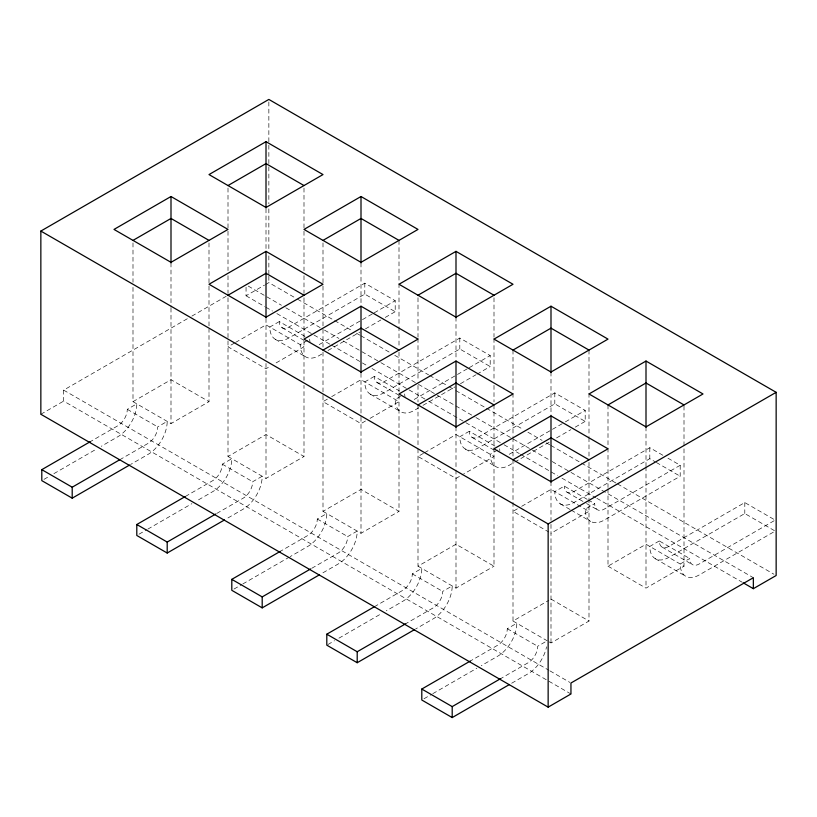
<?xml version="1.0" encoding="UTF-8"?>
<svg xmlns="http://www.w3.org/2000/svg" width="817" height="817" viewBox="0 0 817 817"><rect width="100%" height="100%" fill="white"/><g stroke="black" fill="none" stroke-linecap="round" stroke-linejoin="round"><path stroke-width="0.61" stroke-dasharray="4.08 3.06" d="M570.95 693.98L63.655 401.096L63.655 390.128L187.461 318.65M191.883 316.097L226.156 296.305M40.85 414.26L63.655 401.096M246.05 287.257L246.05 295.785L264.504 285.133M265.596 284.51L268.854 282.621L296.377 298.522M132.997 287.37L132.997 401.647L170.998 379.711L208.999 401.647L208.999 329.271M234.51 343.038L228.004 346.796L266.005 368.733L270.345 366.23M235.602 342.405L266.005 324.86L303.995 346.796L274.686 363.718M89.298 442.232L117.801 425.78A13.44 7.761 -60 0 0 127.299 409.327L136.796 403.843A26.869 15.513 -60 0 1 117.801 436.748L101.277 446.286M279.302 321.571L269.804 327.055A26.869 15.513 -60 0 0 288.799 338.024L364.801 294.14L395.203 311.696L395.203 300.727L364.801 283.172L288.799 327.055A13.44 7.761 -60 0 1 279.302 321.571L307.529 337.86M44.006 479.354L49.51 476.178M53.912 473.635L96.876 448.829M119.701 459.787L148.204 443.325A13.44 7.761 -60 0 0 157.701 426.872L167.199 421.388A26.869 15.513 -60 0 1 148.204 454.303L130.577 464.475M307.59 340.342L300.196 344.6A26.869 15.513 -60 0 0 319.202 355.569L323.603 353.026M132.997 401.647L170.998 423.584L208.999 401.647M319.202 344.6L373.175 313.442M374.268 312.809L395.203 300.727M328.015 350.483L359.95 332.049M365.465 328.863L380.885 319.958M385.287 317.415L395.203 311.696M228.004 340.944L228.004 456.489L266.005 434.552L303.995 456.489L303.995 385.389M327.341 399.135L323.001 401.647L361.002 423.584L366.425 420.449M331.682 396.633L361.002 379.711L399.002 401.647L367.517 419.826M185.388 496.45L212.798 480.631A13.44 7.761 -60 0 0 222.295 464.168L231.803 458.684A26.869 15.513 -60 0 1 212.798 491.599L196.274 501.138M374.298 376.412L364.801 381.896A26.869 15.513 -60 0 0 383.796 392.875L459.797 348.992L490.2 366.547L490.2 355.569L459.797 338.024L383.796 381.896A13.44 7.761 -60 0 1 374.298 376.412L399.268 390.832M139.002 534.206L146.713 529.753M147.816 529.12L191.872 503.68M216.76 513.444L243.2 498.176A13.44 7.761 -60 0 0 252.698 481.724L262.196 476.24A26.869 15.513 -60 0 1 243.2 509.144L226.677 518.683M400.473 396.408L395.203 399.452A26.869 15.513 -60 0 0 414.199 410.42L418.61 407.877M228.004 456.489L266.005 478.435L303.995 456.489M414.199 399.452L468.172 368.293M469.275 367.66L490.2 355.569M423.012 405.334L454.957 386.89M460.461 383.714L475.882 374.809M476.985 374.176L490.2 366.547M323.001 395.796L323.001 511.34L361.002 489.403L399.002 511.34L399.002 440.24M423.431 453.364L417.998 456.489L455.998 478.435L462.514 474.667M424.513 452.73L455.998 434.552L493.999 456.489L463.596 474.044M279.302 551.924L307.805 535.472A13.44 7.761 -60 0 0 317.302 519.02L326.8 513.536A26.869 15.513 -60 0 1 307.805 546.44L290.178 556.622M469.295 431.264L459.797 436.748A26.869 15.513 -60 0 0 478.803 447.716L554.804 403.843L585.197 421.388L585.197 410.42L554.804 392.865L478.803 436.748A13.44 7.761 -60 0 1 469.295 431.264L497.533 447.563M233.999 589.047L241.709 584.594M242.812 583.961L289.075 557.255M311.767 568.285L338.197 553.027A13.44 7.761 -60 0 0 347.705 536.575L357.203 531.091A26.869 15.513 -60 0 1 338.197 563.996L320.581 574.167M497.594 450.034L490.2 454.303A26.869 15.513 -60 0 0 509.195 465.271L513.607 462.728M323.001 511.34L361.002 533.276L399.002 511.34M509.195 454.303L564.271 422.501M565.374 421.868L585.197 410.42M514.71 462.085L549.953 441.742M556.561 437.922L570.879 429.66M575.291 427.117L585.197 421.388M417.998 448.87L417.998 566.191L455.998 544.245L493.999 566.191L493.999 491.272M517.345 508.838L513.005 511.34L548.83 532.03M521.685 506.326L550.995 489.403L588.996 511.34L550.995 533.276M374.298 606.776L402.801 590.323A13.44 7.761 -60 0 0 412.299 573.871L421.797 568.387A26.869 15.513 -60 0 1 402.801 601.292L386.278 610.83M587.096 499.279L564.302 486.115L554.804 491.599A26.869 15.513 -60 0 0 573.8 502.567L649.801 458.684L655.224 461.819M662.832 455.243L649.801 447.716L573.8 491.599A13.44 7.761 -60 0 1 564.302 486.115M327.903 644.531L334.51 640.722M338.912 638.179L381.876 613.373M404.701 624.331L433.204 607.868A13.44 7.761 -60 0 0 442.702 591.416L452.199 585.932A26.869 15.513 -60 0 1 433.204 618.847L415.577 629.019M680.204 465.271L604.202 509.144A13.44 7.761 -60 0 1 594.705 503.66L585.197 509.144A26.869 15.513 -60 0 0 604.202 520.112L680.204 476.24L680.204 465.271L667.172 457.745M417.998 566.191L455.998 588.128L493.999 566.191M513.005 502.455L513.005 621.032L548.83 600.352M608.001 488.74L608.001 566.191L646.002 544.245L684.003 566.191L684.003 404.936M469.295 661.627L497.798 645.164A13.44 7.761 -60 0 0 507.296 628.712L516.804 623.228A26.869 15.513 -60 0 1 497.798 656.143L481.274 665.681M659.299 540.956L649.801 546.44A26.869 15.513 -60 0 0 668.796 557.408L744.798 513.536L775.2 531.091L699.199 574.964A26.869 15.513 -60 0 1 680.204 563.996L689.701 558.511A13.44 7.761 -60 0 0 699.199 563.996L775.2 520.112L744.798 502.567L668.796 546.44A13.44 7.761 -60 0 1 659.299 540.956L689.701 558.511M424.003 698.749L431.713 694.297M432.816 693.653L476.873 668.224M499.698 679.172L528.201 662.72A13.44 7.761 -60 0 0 537.698 646.267L546.144 641.386M549.095 641.876L550.995 642.979L588.996 621.032L588.996 499.912M608.001 566.191L646.002 588.128L684.003 566.191M511.677 683.226L528.201 673.688A26.869 15.513 -60 0 0 546.553 646.829M656.317 462.453L680.204 476.24M297.48 299.155L333.581 319.998M334.674 320.632L352.076 330.681M356.457 333.203L359.746 335.103M360.838 335.736L390.403 352.801M394.785 355.334L428.588 374.85M429.671 375.473L448.176 386.155M449.268 386.788L454.742 389.954M455.835 390.587L485.4 407.652M486.493 408.286L523.585 429.691M527.925 432.203L542.079 440.373M546.461 442.906L549.749 444.795M550.842 445.428L580.397 462.493M581.5 463.127L616.416 483.286M617.499 483.919L773.944 574.239M248.256 286.093L281.416 305.241M285.838 307.795L320.101 327.576M324.523 330.129L338.892 338.422M343.314 340.975L379.782 362.033M380.885 362.666L417.364 383.724M418.467 384.358L436.145 394.57M437.258 395.214L474.83 416.905M475.933 417.548L512.412 438.596M513.515 439.24L531.203 449.452M532.306 450.085L551.097 460.931M552.2 461.574L569.878 471.787M570.991 472.42L753.345 577.711M246.05 295.785L264.769 306.6M265.872 307.233L272.48 311.042M276.881 313.585L312.962 334.419M314.045 335.041L330.374 344.478M331.467 345.101L367.599 365.965M371.98 368.498L407.959 389.27M409.041 389.893L427.567 400.585M428.659 401.218L464.791 422.083M465.884 422.706L502.955 444.111M504.038 444.744L519.275 453.537M520.378 454.17L557.602 475.657M561.984 478.19L595.787 497.706M596.87 498.329L742.336 582.317M588.189 499.902L594.705 503.66M282.079 327.719L303.801 340.25M377.086 382.57L398.798 395.101M472.083 437.412L493.795 449.953M567.08 492.263L585.544 502.915M586.626 503.548L597.482 509.808M662.087 547.104L692.479 564.659M275.37 339.351L305.762 356.906M370.367 394.202L400.769 411.748M465.363 449.044L495.766 466.599M560.36 503.895L570.133 509.542M571.226 510.165L590.762 521.45M655.367 558.746L685.769 576.291M550.995 599.096L588.996 621.032M513.005 621.032L547.196 640.783M127.299 409.327L157.701 426.872M222.295 464.168L252.698 481.724M317.302 519.02L347.705 536.575M412.299 573.871L442.702 591.416M507.296 628.712L537.698 646.267M63.655 390.128L548.85 670.257M549.953 670.89L569.847 682.379M744.798 502.567L744.798 513.536M649.801 447.716L649.801 458.684M646.002 426.872L646.002 466.231M646.002 466.793L646.002 588.128M608.001 404.936L608.001 446.838M608.001 448.104L608.001 487.463M588.996 350.084L588.996 391.986M588.996 393.253L588.996 436.431M588.996 437.698L588.996 458.01M588.996 462.32L588.996 498.646M554.804 392.865L554.804 403.843M550.995 372.021L550.995 415.199M550.995 481.724L550.995 520.378M550.995 524.391L550.995 642.979M513.005 350.084L513.005 391.986M513.005 393.253L513.005 436.431M513.005 437.698L513.005 458.01M513.005 459.777L513.005 501.679M493.999 297.776L493.999 337.135M493.999 338.412L493.999 380.313M493.999 385.389L493.999 401.893M493.999 404.936L493.999 490.006M459.797 338.024L459.797 348.992M455.998 317.18L455.998 359.643M455.998 426.872L455.998 469.336M455.998 470.041L455.998 588.128M417.998 297.776L417.998 337.135M417.998 338.412L417.998 380.313M417.998 385.389L417.998 401.893M417.998 404.936L417.998 447.604M399.002 240.392L399.002 282.294M399.002 283.56L399.002 325.462M399.002 326.729L399.002 347.051M399.002 352.127L399.002 435.155M364.801 283.172L364.801 294.14M361.002 262.89L361.002 305.497M361.002 373.298L361.002 416.466M361.002 417.232L361.002 533.276M323.001 242.935L323.001 284.827M323.001 286.103L323.001 328.005M323.001 329.271L323.001 347.051M323.001 352.127L323.001 395.295M303.995 188.084L303.995 229.985M303.995 231.252L303.995 270.611M303.995 275.697L303.995 293.466M303.995 297.776L303.995 339.678M303.995 340.944L303.995 380.313M268.854 101.972L268.854 143.955M268.854 145.232L268.854 165.585M268.854 166.862L268.854 203.75M268.854 208.835L268.854 250.819M268.854 255.905L268.854 274.992M268.854 276.269L268.854 282.621M266.005 208.754L266.005 250.656M266.005 318.446L266.005 359.082M266.005 363.453L266.005 478.435M228.004 188.084L228.004 229.985M228.004 231.252L228.004 270.611M228.004 275.697L228.004 293.466M228.004 297.776L228.004 339.678M208.999 242.935L208.999 284.827M208.999 286.103L208.999 328.005M170.998 262.89L170.998 307.335M170.998 308.04L170.998 423.584M132.997 242.935L132.997 282.294M499.841 450.637A13.44 7.761 -60 0 1 499.698 448.819M405.028 396.623A13.44 7.761 -60 0 1 404.701 393.968M310.021 341.772A13.44 7.761 -60 0 1 309.704 339.116"/><path stroke-width="1.23" d="M753.345 588.679L753.345 577.711L570.95 683.012L570.95 693.98L548.146 707.144L40.85 414.26L40.85 231.068L268.854 99.429L776.15 392.323L776.15 575.515L753.345 588.679L743.439 582.95M170.998 196.509L114.002 229.424L170.998 262.328L228.004 229.424L170.998 196.509L170.998 262.89M266.005 141.668L208.999 174.572L266.005 207.477L323.001 174.572L266.005 141.668L266.005 208.039M132.997 240.392L170.998 218.456L208.999 240.392M228.004 185.541L266.005 163.604L303.995 185.541M266.005 251.36L208.999 284.265L266.005 317.18L323.001 284.265L266.005 251.36L266.005 317.742M361.002 196.509L303.995 229.424L361.002 262.328L417.998 229.424L361.002 196.509L361.002 262.89M228.004 295.233L266.005 273.297L303.995 295.233M323.001 240.392L361.002 218.456L399.002 240.392M129.474 465.108L72.202 498.176L41.8 480.631L41.8 469.652L90.268 441.68M361.002 306.212L303.995 339.116L361.002 372.021L417.998 339.116L361.002 306.212L361.002 372.583M455.998 251.36L399.002 284.265L455.998 317.18L513.005 284.265L455.998 251.36L455.998 317.742M41.8 469.652L72.202 487.208L119.558 459.859M323.001 350.084L361.002 328.148L399.002 350.084M417.998 295.233L455.998 273.297L493.999 295.233M224.471 519.959L167.199 553.027L136.796 535.472L136.796 524.504L185.265 496.522M455.998 361.053L399.002 393.968L455.998 426.872L513.005 393.968L455.998 361.053L455.998 427.434M550.995 306.212L493.999 339.116L550.995 372.021L608.001 339.116L550.995 306.212L550.995 372.583M136.796 524.504L167.199 542.059L215.668 514.077M417.998 404.936L455.998 382.999L493.999 404.936M513.005 350.084L550.995 328.148L588.996 350.084M319.478 574.8L262.196 607.868L231.803 590.323L231.803 579.355L280.262 551.373M550.995 415.904L493.999 448.809L550.995 481.724L608.001 448.809L550.995 415.904L550.995 482.285M646.002 361.053L588.996 393.968L646.002 426.872L702.998 393.968L646.002 361.053L646.002 427.434M231.803 579.355L262.196 596.9L310.664 568.918M513.005 459.777L550.995 437.841L588.996 459.777M608.001 404.936L646.002 382.999L684.003 404.936M414.474 629.652L357.203 662.72L326.8 645.164L326.8 634.196L374.166 606.857M40.85 231.068L548.146 523.952L776.15 392.323M326.8 634.196L357.203 651.752L405.661 623.769M509.471 684.503L452.199 717.571L421.797 700.016L421.797 689.048L470.265 661.065M421.797 689.048L452.199 706.603L500.668 678.621M548.146 523.952L548.146 707.144M452.199 706.603L452.199 717.571M357.203 651.752L357.203 662.72M262.196 596.9L262.196 607.868M167.199 542.059L167.199 553.027M72.202 487.208L72.202 498.176"/></g></svg>
